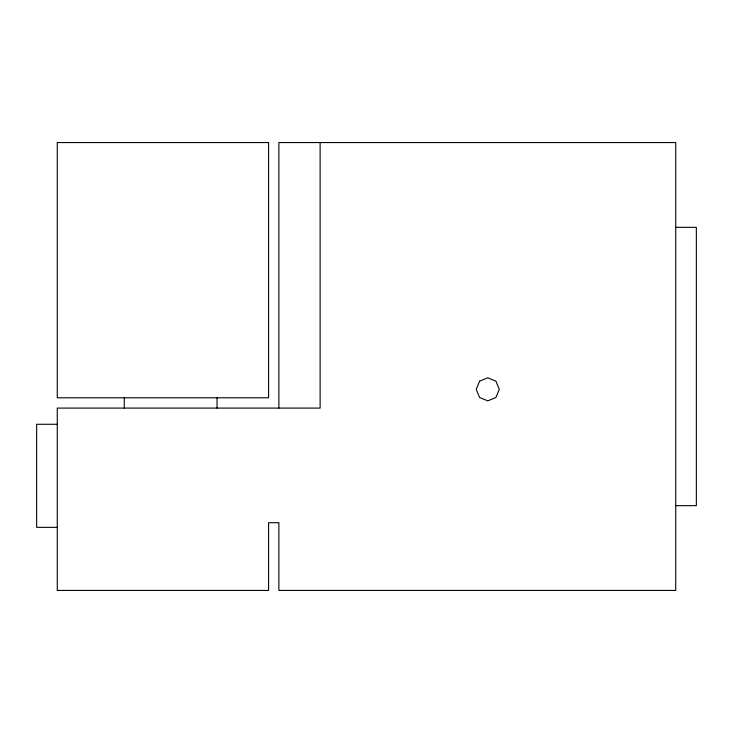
<?xml version="1.0" encoding="UTF-8"?>
<svg xmlns="http://www.w3.org/2000/svg" width="733" height="733" viewBox="0 0 733 733"><rect width="100%" height="100%" fill="white"/><g stroke="black" fill="none" stroke-linecap="round" stroke-linejoin="round"><path stroke-width="1.1" d="M675.734 227.34L696.35 227.34L696.35 505.66L675.734 505.66M57.266 424.279L36.65 424.279L36.65 527.357L57.266 527.357M320.119 142.559L320.119 408.089L57.266 408.089L57.266 590.441L268.58 590.441L268.58 522.711L278.879 522.711L278.879 590.441L675.734 590.441L675.734 142.559L278.879 142.559L278.879 408.089M217.032 397.781L217.032 408.089M124.271 397.781L124.271 408.089M479.602 381.178L476.221 389.333L479.602 397.488L487.757 400.869L495.911 397.488L499.292 389.333L495.911 381.178L487.757 377.797L479.602 381.178M268.58 142.559L57.266 142.559L57.266 397.781L268.58 397.781L268.58 142.559"/></g></svg>
